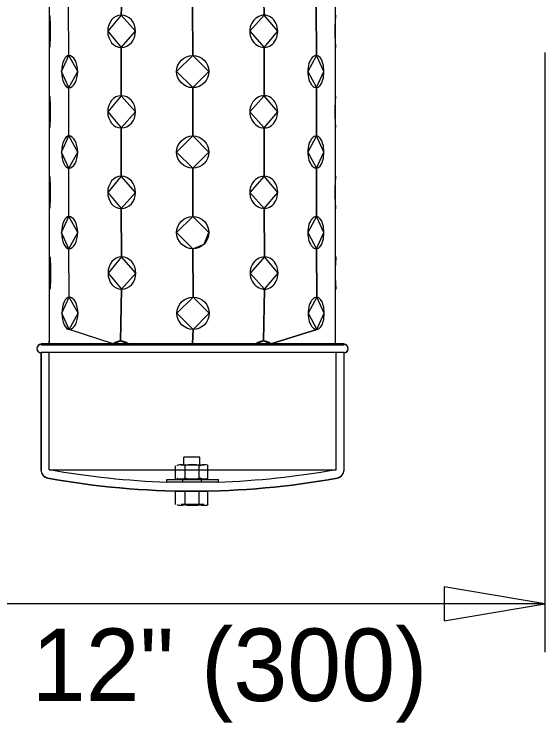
# Model space of a CAD drawing. Extents: x 1.6 to 16.6, y 0.2 to 10.2.
# Drawn here: x 12.962 to 13.62, y 5.666 to 6.546 of the extents above; entities that cross this region are included whole.
import ezdxf

# ---------------------------------------------------------------- set-up
doc = ezdxf.new("R2010")
doc.units = 0
for name, color, linetype in [('SD_P_Dimension Lines', 7, 'Continuous'), ('SD_P_Dimension Text', 7, 'Continuous'), ('SD_P_Prop Object Lines', 7, 'Continuous'), ('SD_P_Shading', 7, 'Continuous'), ('SD_X_Exist Hidden Lines', 7, 'Continuous')]:
    doc.layers.add(name, color=color, linetype=linetype)

msp = doc.modelspace()

# ---------------------------------------------------------------- linework, layer by layer
at = {"layer": 'SD_P_Dimension Lines'}
for p, q in [((13.62, 6.49815), (13.62, 5.75354)), ((13.62, 5.81354), (13.495, 5.83454)), ((13.495, 5.83454), (13.495, 5.79254)), ((13.62, 5.81354), (12.746, 5.81354)), ((13.495, 5.79254), (13.62, 5.81354))]:
    msp.add_line(p, q, dxfattribs=at)
at = {"layer": 'SD_P_Prop Object Lines'}
for p, q in [((13.005, 6.56265), (13.005, 6.13678)), ((13.36, 6.56285), (13.36, 6.13678)), ((12.995, 6.13678), (13.371, 6.13678)), ((12.995, 6.12578), (13.371, 6.12578)), ((12.995, 5.97978), (12.995, 6.12578)), ((13.371, 5.97978), (13.371, 6.12578)), ((13.202, 5.95278), (13.162, 5.95278)), ((13.162, 5.93678), (13.162, 5.95278)), ((13.174, 5.93678), (13.174, 5.95278)), ((13.191, 5.93678), (13.191, 5.95278)), ((13.202, 5.93678), (13.202, 5.95278)), ((13.197, 5.93678), (13.169, 5.93678))]:
    msp.add_line(p, q, dxfattribs=at)
for centre in [(13.1832, 6.47437), (13.1832, 6.37438), (13.1832, 6.27438), (13.1836, 6.17422)]:
    msp.add_circle(centre, 0.02, dxfattribs=at)
for centre, radius, start, end in [((12.99491, 6.13053), 0.0052, 90, 270), ((13.37089, 6.13053), 0.0052, 270, 90), ((13.00531, 5.98014), 0.0104, 180, 259.66132), ((13.36049, 5.98014), 0.0104, 280.33868, 360), ((13.1829, 6.95362), 0.99995, 259.66132, 280.33868)]:
    msp.add_arc(centre, radius, start, end, dxfattribs=at)
for centre, major_axis, ratio, start_param, end_param in [((13.00571, 6.52437), (0, 0.02), 0.0565, 3.141593, 6.283185), ((13.09445, 6.52437), (0, -0.02), 0.837833, 3.141593, 6.283185), ((13.09445, 6.52437), (0, 0.02), 0.894333, 3.141593, 6.283185), ((13.27194, 6.52437), (0, 0.02), 0.894333, 0, 3.141593), ((13.27194, 6.52437), (0, -0.02), 0.837833, 0, 3.141593), ((13.36069, 6.52437), (0, 0.02), 0.0565, 0, 3.141593), ((13.02949, 6.47437), (0, -0.02), 0.451, 3.141593, 6.283185), ((13.02949, 6.47437), (0, 0.02), 0.549, 3.141593, 6.283185), ((13.33691, 6.47437), (0, 0.02), 0.549, 0, 3.141593), ((13.33691, 6.47437), (0, -0.02), 0.451, 0, 3.141593), ((13.00571, 6.42437), (0, 0.02), 0.0565, 3.141593, 6.283185), ((13.09445, 6.42437), (0, -0.02), 0.837833, 3.141593, 6.283185), ((13.09445, 6.42437), (0, 0.02), 0.894333, 3.141593, 6.283185), ((13.27194, 6.42437), (0, 0.02), 0.894333, 0, 3.141593), ((13.27194, 6.42437), (0, -0.02), 0.837833, 0, 3.141593), ((13.36069, 6.42437), (0, 0.02), 0.0565, 0, 3.141593), ((13.02949, 6.37438), (0, -0.02), 0.451, 3.141593, 6.283185), ((13.02949, 6.37438), (0, 0.02), 0.549, 3.141593, 6.283185), ((13.33691, 6.37438), (0, 0.02), 0.549, 0, 3.141593), ((13.33691, 6.37438), (0, -0.02), 0.451, 0, 3.141593), ((13.00571, 6.32438), (0, 0.02), 0.0565, 3.141593, 6.283185), ((13.09445, 6.32438), (0, -0.02), 0.837833, 3.141593, 6.283185), ((13.09445, 6.32438), (0, 0.02), 0.894333, 3.141593, 6.283185), ((13.27194, 6.32438), (0, 0.02), 0.894333, 0, 3.141593), ((13.27194, 6.32438), (0, -0.02), 0.837833, 0, 3.141593), ((13.36069, 6.32438), (0, 0.02), 0.0565, 0, 3.141593), ((13.02949, 6.27438), (0, -0.02), 0.451, 3.141593, 6.283185), ((13.02949, 6.27438), (0, 0.02), 0.549, 3.141593, 6.283185), ((13.33691, 6.27438), (0, 0.02), 0.549, 0, 3.141593), ((13.33691, 6.27438), (0, -0.02), 0.451, 0, 3.141593), ((13.00611, 6.22421), (0, 0.02), 0.0565, 3.141593, 6.283185), ((13.09485, 6.22421), (0, -0.02), 0.837833, 3.141593, 6.283185), ((13.09485, 6.22421), (0, 0.02), 0.894333, 3.141593, 6.283185), ((13.27234, 6.22421), (0, 0.02), 0.894333, 0, 3.141593), ((13.27234, 6.22421), (0, -0.02), 0.837833, 0, 3.141593), ((13.36109, 6.22421), (0, 0.02), 0.0565, 0, 3.141593), ((13.02989, 6.17422), (0, -0.02), 0.451, 3.141593, 6.283185), ((13.02989, 6.17422), (0, 0.02), 0.549, 3.141593, 6.283185), ((13.33731, 6.17422), (0, 0.02), 0.549, 0, 3.141593), ((13.33731, 6.17422), (0, -0.02), 0.451, 0, 3.141593), ((13.00491, 6.11962), (0, 0.02), 0.0565, 5.718014, 6.283185), ((13.09365, 6.11962), (0, -0.02), 0.837833, 3.141593, 3.706764), ((13.09365, 6.11962), (0, 0.02), 0.894333, 5.718014, 6.283185), ((13.27115, 6.11962), (0, 0.02), 0.894333, 0, 0.565171), ((13.27115, 6.11962), (0, -0.02), 0.837833, 2.576421, 3.141593), ((13.16847, 5.93687), (-0.00481, 0), 0.218912, 0, 3.141593), ((13.1829, 5.93687), (0.00962, 0), 0.109475, 3.141593, 6.283185), ((13.19733, 5.93687), (0.00481, 0), 0.218988, 3.141593, 6.283185)]:
    msp.add_ellipse(centre, major_axis=major_axis, ratio=ratio, start_param=start_param, end_param=end_param, dxfattribs=at)
at = {"layer": 'SD_P_Shading'}
for p, q in [((13.371, 6.13478), (12.995, 6.13478)), ((12.995, 6.12578), (12.995, 5.97878)), ((13.371, 5.97878), (13.371, 6.12578))]:
    msp.add_line(p, q, dxfattribs=at)
for points in [[(13.005, 6.13678), (13.08468, 6.13651), (13.02989, 6.15422), (13.02087, 6.17422), (13.02989, 6.19421), (13.02949, 6.25438), (13.02047, 6.27438), (13.02949, 6.29438), (13.02949, 6.35438), (13.02047, 6.37438), (13.02949, 6.39437), (13.02949, 6.45437), (13.02047, 6.47437), (13.02949, 6.49437), (13.02909, 6.55454), (13.02173, 6.56296), (13.005, 6.563)], [(13.28012, 6.13651), (13.33731, 6.15422), (13.34633, 6.17422), (13.33731, 6.19421), (13.33691, 6.25438), (13.34593, 6.27438), (13.33691, 6.29438), (13.33691, 6.35438), (13.34593, 6.37438), (13.33691, 6.39437), (13.33691, 6.45437), (13.34593, 6.47437), (13.33691, 6.49437), (13.33651, 6.55454), (13.34391, 6.56308), (13.36, 6.563), (13.36, 6.13678)]]:
    msp.add_lwpolyline(points, close=True, dxfattribs=at)
for points in [[(13.09525, 6.56254), (13.09445, 6.54437), (13.0777, 6.52437), (13.09445, 6.50437), (13.09445, 6.44437), (13.0777, 6.42437), (13.09445, 6.40437), (13.09445, 6.34438), (13.0777, 6.32438), (13.09445, 6.30438), (13.09485, 6.24421), (13.0781, 6.22421), (13.09485, 6.20421), (13.09365, 6.13962), (13.08468, 6.13651), (13.02989, 6.15422), (13.04087, 6.17422), (13.02989, 6.19421), (13.02949, 6.25438), (13.04047, 6.27438), (13.02949, 6.29438), (13.02949, 6.35438), (13.04047, 6.37438), (13.02949, 6.39437), (13.02949, 6.45437), (13.04047, 6.47437), (13.02949, 6.49437), (13.02909, 6.55454)], [(13.1828, 6.55454), (13.1832, 6.49437), (13.1632, 6.47437), (13.1832, 6.45437), (13.1832, 6.39437), (13.1632, 6.37438), (13.1832, 6.35438), (13.1832, 6.29438), (13.1632, 6.27438), (13.1832, 6.25438), (13.1836, 6.19421), (13.1636, 6.17422), (13.1836, 6.15422), (13.183, 6.13678), (13.10323, 6.13651), (13.09365, 6.13962), (13.09485, 6.20421), (13.11274, 6.22421), (13.09485, 6.24421), (13.09445, 6.30438), (13.11234, 6.32438), (13.09445, 6.34438), (13.09445, 6.40437), (13.11234, 6.42437), (13.09445, 6.44437), (13.09445, 6.50437), (13.11234, 6.52437), (13.09445, 6.54437), (13.09525, 6.56254)], [(13.27159, 6.56254), (13.27194, 6.54437), (13.25406, 6.52437), (13.27194, 6.50437), (13.27194, 6.44437), (13.25406, 6.42437), (13.27194, 6.40437), (13.27194, 6.34438), (13.25406, 6.32438), (13.27194, 6.30438), (13.27234, 6.24421), (13.25446, 6.22421), (13.27234, 6.20421), (13.27115, 6.13962), (13.26157, 6.13651), (13.183, 6.13678), (13.1836, 6.15422), (13.2036, 6.17422), (13.1836, 6.19421), (13.1832, 6.25438), (13.19734, 6.26024), (13.2032, 6.27438), (13.1832, 6.29438), (13.1832, 6.35438), (13.2032, 6.37438), (13.1832, 6.39437), (13.1832, 6.45437), (13.2032, 6.47437), (13.1832, 6.49437), (13.1828, 6.55454)], [(13.33651, 6.55454), (13.33691, 6.49437), (13.32593, 6.47437), (13.33691, 6.45437), (13.33691, 6.39437), (13.32593, 6.37438), (13.33691, 6.35438), (13.33691, 6.29438), (13.32593, 6.27438), (13.33691, 6.25438), (13.33731, 6.19421), (13.32633, 6.17422), (13.33731, 6.15422), (13.28012, 6.13651), (13.27115, 6.13962), (13.27234, 6.20421), (13.2891, 6.22421), (13.27234, 6.24421), (13.27194, 6.30438), (13.2887, 6.32438), (13.27194, 6.34438), (13.27194, 6.40437), (13.2887, 6.42437), (13.27194, 6.44437), (13.27194, 6.50437), (13.2887, 6.52437), (13.27194, 6.54437), (13.27159, 6.56254)]]:
    msp.add_lwpolyline(points, dxfattribs=at)
for centre, radius, start, end in [((12.99493, 6.13021), 0.0052, 90, 270), ((13.37091, 6.13021), 0.0052, 270, 90), ((13.00533, 5.97982), 0.0104, 180, 259.66132), ((13.36051, 5.97982), 0.0104, 280.33868, 360), ((13.18292, 6.95331), 0.99995, 259.66132, 280.33868)]:
    msp.add_arc(centre, radius, start, end, dxfattribs=at)
at = {"layer": 'SD_X_Exist Hidden Lines'}
for p, q in [((13.005, 5.97978), (13.005, 6.12578)), ((13.361, 5.97978), (13.361, 6.12578)), ((13.172, 5.98578), (13.172, 5.99578)), ((13.192, 5.99578), (13.172, 5.99578)), ((13.192, 5.98578), (13.192, 5.99578)), ((13.162, 5.96778), (13.162, 5.98478)), ((13.197, 5.98578), (13.169, 5.98578)), ((13.174, 5.96978), (13.174, 5.98478)), ((13.191, 5.96978), (13.191, 5.98478)), ((13.202, 5.96978), (13.202, 5.98478)), ((13.005, 5.97978), (13.361, 5.97978)), ((13.151, 5.96478), (13.151, 5.96778)), ((13.151, 5.96778), (13.215, 5.96778)), ((13.197, 5.96778), (13.169, 5.96778)), ((13.171, 5.96478), (13.171, 5.96778)), ((13.194, 5.96478), (13.194, 5.96778)), ((13.215, 5.96478), (13.215, 5.96778)), ((13.151, 5.96478), (13.215, 5.96478))]:
    msp.add_line(p, q, dxfattribs=at)
for start, end in [(259.66132, 268.18523), (271.81477, 280.33868)]:
    msp.add_arc((13.1829, 6.95362), 0.98937, start, end, dxfattribs=at)
for centre, major_axis, ratio, start_param, end_param in [((13.16847, 5.98503), (-0.00481, 0), 0.218912, 3.141593, 6.283185), ((13.1829, 5.98503), (0.00962, 0), 0.109475, 0, 3.141593), ((13.19733, 5.98503), (0.00481, 0), 0.218988, 0, 3.141593), ((13.16847, 5.96981), (-0.00481, 0), 0.218912, 0, 3.141593), ((13.1829, 5.96981), (0.00962, 0), 0.109475, 3.141593, 6.283185), ((13.19733, 5.96981), (0.00481, 0), 0.218988, 3.141593, 6.283185)]:
    msp.add_ellipse(centre, major_axis=major_axis, ratio=ratio, start_param=start_param, end_param=end_param, dxfattribs=at)

# ---------------------------------------------------------------- texts
at = {"layer": 'SD_P_Dimension Text'}
msp.add_text('12" (300)', height=0.09, dxfattribs=at).set_placement((12.98348, 5.69284))

doc.saveas('drawing.dxf')
